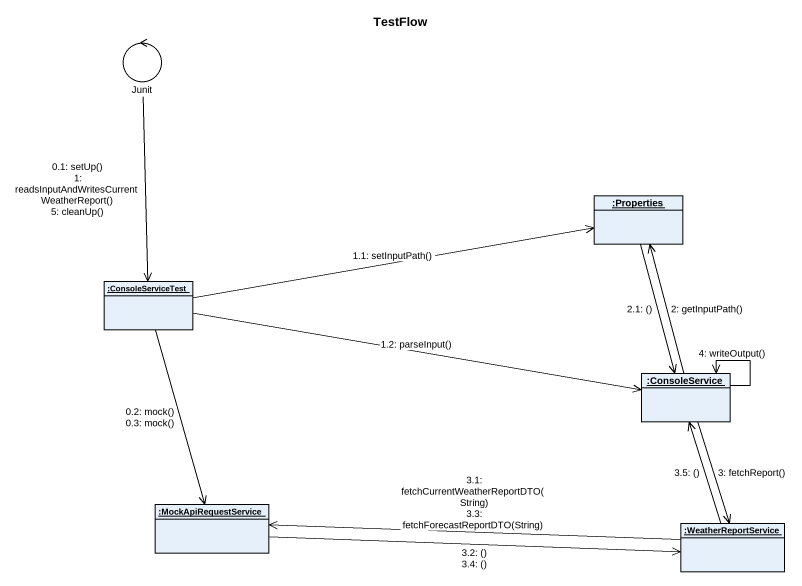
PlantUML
@startuml
title TestFlow
allowmixing
hide circle
hide empty members
control Junit
object ":Properties" as Properties
object ":ConsoleServiceTest" as ConsoleServiceTest
object ":ConsoleService" as ConsoleService
object ":MockApiRequestService" as MockApiRequestService
object ":WeatherReportService" as WeatherReportService
Junit --> ConsoleServiceTest : 0.1: setUp()\n1: readsInputAndWritesCurrentWeatherReport()\n5: cleanUp()
ConsoleServiceTest --> MockApiRequestService : 0.2: mock()\n0.3: mock()
ConsoleServiceTest -right-> Properties : 1.1: setInputPath()
ConsoleServiceTest -right-> ConsoleService : 1.2: parseInput()
ConsoleService -up-> Properties : 2: getInputPath()
Properties --> ConsoleService : 2.1: ()
ConsoleService --> WeatherReportService : 3: fetchReport()
WeatherReportService -left-> MockApiRequestService : 3.1: fetchCurrentWeatherReportDTO(String)\n3.3: fetchForecastReportDTO(String)
MockApiRequestService -right-> WeatherReportService : 3.2: ()\n3.4: ()
WeatherReportService -up-> ConsoleService : 3.5: ()
ConsoleService --> ConsoleService : 4: writeOutput()
@enduml
